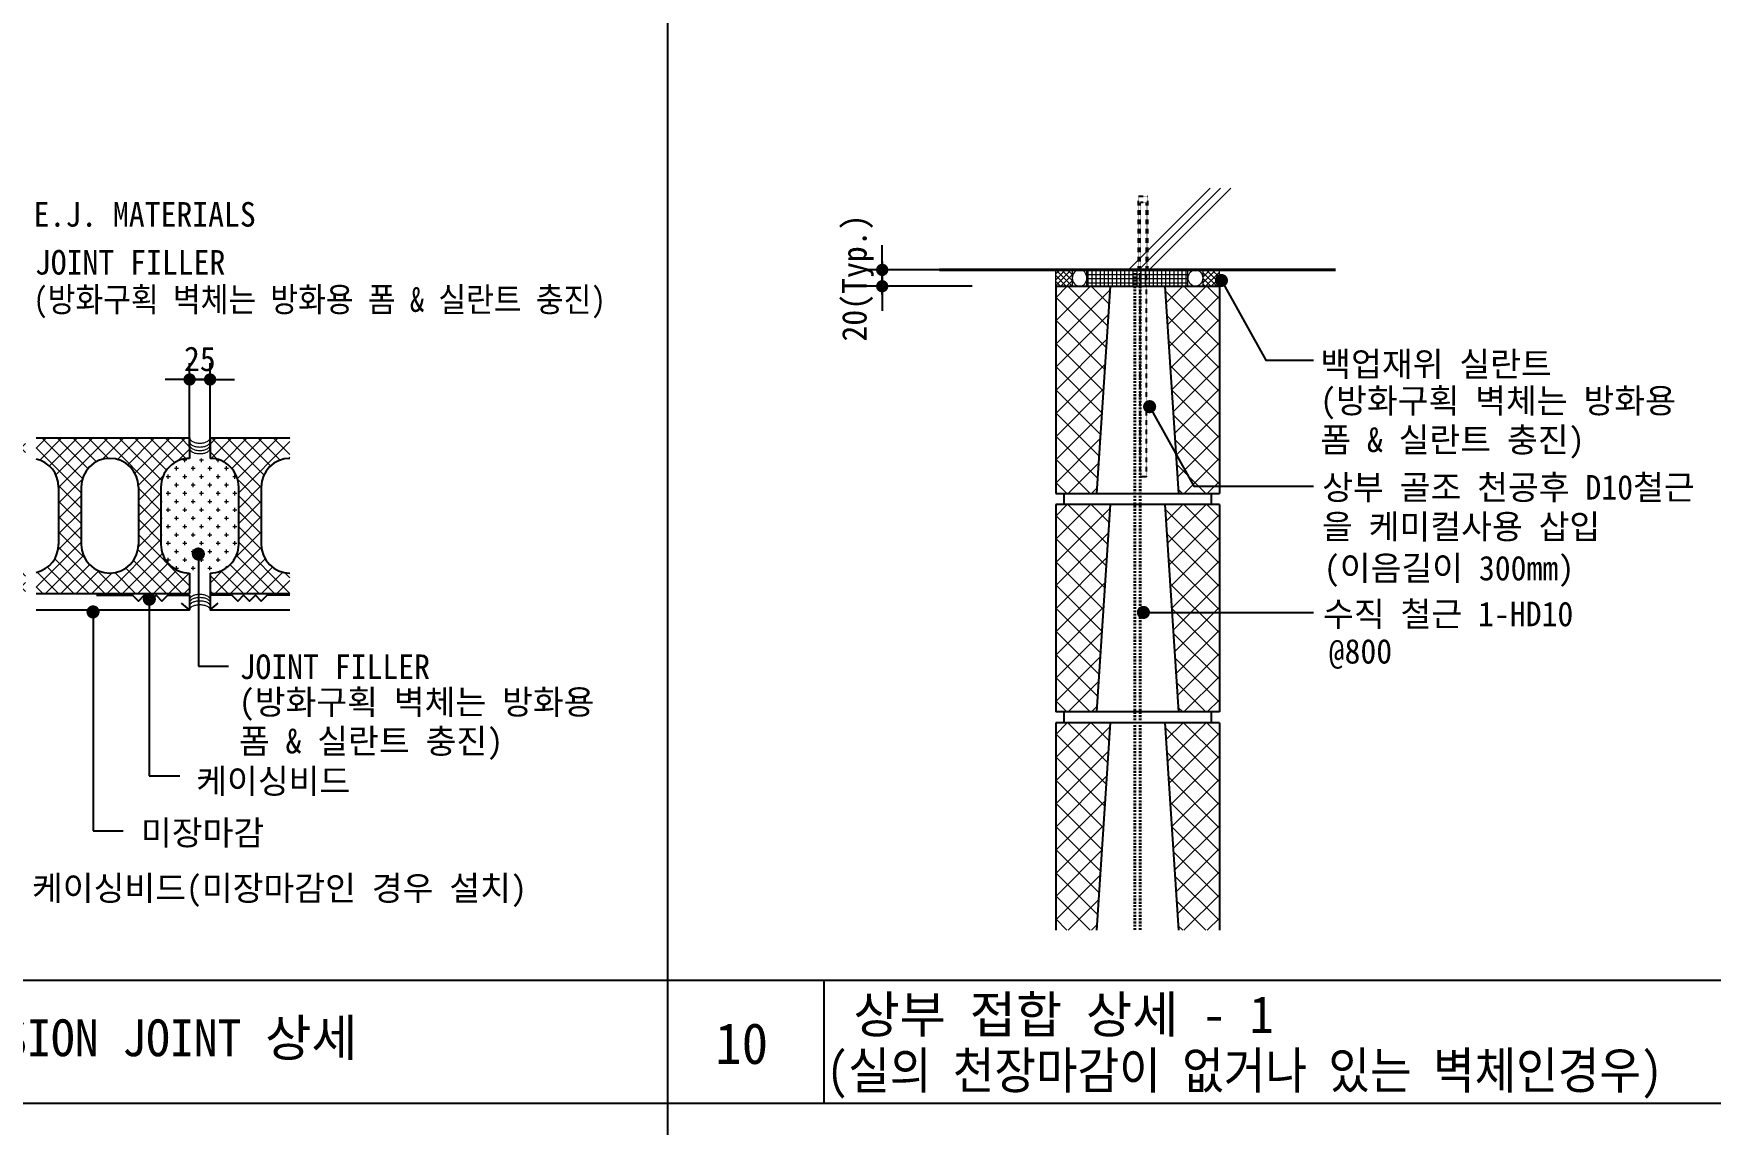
# Model space of a CAD drawing. Header units: millimetres. Extents: x 209 to 75467, y 6568 to 12199.
# Drawn here: x 29470 to 31520, y 8040 to 9373 of the extents above; entities that cross this region are included whole.
import ezdxf

# ---------------------------------------------------------------- set-up
doc = ezdxf.new("R2010")
doc.units = ezdxf.units.MM
doc.header["$MEASUREMENT"] = 0
doc.linetypes.add('HID', pattern=[2, 1.1, -0.9])
doc.linetypes.add('HIDDEN', pattern=[0.375, 0.25, -0.125])
doc.layers.get('0').update_dxf_attribs({"linetype": 'CONTINUOUS'})
for name, color, linetype, lineweight in [('A-CONC-LIN1', 2, 'CONTINUOUS', 40), ('A-DIMS', 7, 'CONTINUOUS', 25), ('A-MKXS-LEAD', 7, 'CONTINUOUS', 25), ('A-MKXS-TEXT1', 3, 'CONTINUOUS', 25), ('A-SECT-LIN1', 4, 'CONTINUOUS', 25), ('A-WAXM-BLOC', 3, 'CONTINUOUS', 25), ('A-XXXX-HATC', 8, 'CONTINUOUS', 18), ('A-XXXX-STL', 3, 'CONTINUOUS', 25), ('A-XXXX-SYMB', 7, 'CONTINUOUS', 25), ('A-XXXX-TABL', 7, 'CONTINUOUS', 25), ('S-RBAR', 2, 'CONTINUOUS', 40)]:
    doc.layers.add(name, color=color, linetype=linetype, lineweight=lineweight)
doc.layers.add('CA-ANNO-TEXT', color=3, linetype='CONTINUOUS')
doc.styles.add('HY울릉도L', font='H2GTRE.TTF')
doc.styles.add('돋움체', font='')
doc.styles.get('돋움체').set_extended_font_data('DotumChe')
doc.dimstyles.new('CDIM', dxfattribs={"dimtxt": 3, "dimasz": 1.5, "dimexe": 2, "dimexo": 1, "dimgap": 1, "dimtad": 1, "dimdec": 0, "dimrnd": 0.5, "dimzin": 0, "dimdsep": 32, "dimlunit": 6, "dimtxsty": 'HY울릉도L', "dimblk1": '_CIDOT', "dimblk2": '_CIDOT', "dimsah": 1, "dimcen": 5.5, "dimclrd": 2, "dimclre": 2, "dimclrt": 7, "dimadec": 0, "dimazin": 0, "dimtfac": 1, "dimtdec": 0, "dimtix": 1, "dimtmove": 2, "dimatfit": 1, "dimldrblk": '_CIDOT', "dimfxl": 1, "dimtolj": 1, "dimtzin": 0, "dimlwd": -1, "dimarcsym": 0})
pattern_1 = [(45, (25804, 6518.1884), (-3.535534, 3.535534), []), (135, (25804, 6518.1884), (-3.535534, -3.535534), [])]

# ---------------------------------------------------------------- blocks, each defined once
blk = doc.blocks.new('_CIDOT')
at = {"color": 0, "linetype": 'ByBlock'}
blk.add_line((2, 0), (-1, 0), dxfattribs=at)
at = {"color": 0, "linetype": 'ByBlock', "const_width": 0.5}
blk.add_lwpolyline([(-0.25, 0, 1), (0.25, 0, 1)], format="xyb", close=True, dxfattribs=at)
blk = doc.blocks.new('*D471')
at = {"layer": 'A-DIMS', "transparency": 16777216}
for p, q in [((30507.4, 9098.9), (30507.4, 9113.9)), ((30507.4, 9063.9), (30507.4, 9083.9)), ((30507.4, 9048.9), (30507.4, 9033.9))]:
    blk.add_line(p, q, dxfattribs=at)
at = {"layer": 'A-DIMS', "lineweight": -2, "transparency": 16777216}
for p, q in [((30617.4, 9083.9), (30487.4, 9083.9)), ((30617.4, 9063.9), (30487.4, 9063.9))]:
    blk.add_line(p, q, dxfattribs=at)
at = {"layer": 'A-DIMS', "transparency": 16777216, "xscale": 15, "yscale": 15, "zscale": 15}
for p, rotation in [((30507.4, 9083.9), 270), ((30507.4, 9063.9), 90)]:
    blk.add_blockref('_CIDOT', p, dxfattribs=dict(at, rotation=rotation))
at = {"layer": 'A-DIMS', "color": 3, "transparency": 16777216, "insert": (30477.7, 9073.9), "char_height": 30, "attachment_point": 5, "rotation": 90, "style": '돋움체'}
blk.add_mtext('\\A1;20(Typ.)', dxfattribs=at)
blk = doc.blocks.new('*D474')
at = {"layer": 'A-DIMS', "lineweight": -2, "transparency": 16777216}
for p, q in [((29661.1, 8867.2), (29661.1, 8970)), ((29686.1, 8864.4), (29686.1, 8970))]:
    blk.add_line(p, q, dxfattribs=at)
at = {"layer": 'A-DIMS', "transparency": 16777216}
for p, q in [((29646.1, 8950), (29631.1, 8950)), ((29661.1, 8950), (29686.1, 8950)), ((29701.1, 8950), (29716.1, 8950))]:
    blk.add_line(p, q, dxfattribs=at)
at = {"layer": 'A-DIMS', "transparency": 16777216, "xscale": 15, "yscale": 15, "zscale": 15}
blk.add_blockref('_CIDOT', (29661.1, 8950), dxfattribs=at)
at = {"layer": 'A-DIMS', "transparency": 16777216, "xscale": 15, "yscale": 15, "zscale": 15, "rotation": 180}
blk.add_blockref('_CIDOT', (29686.1, 8950), dxfattribs=at)
at = {"layer": 'A-DIMS', "color": 3, "transparency": 16777216, "insert": (29673.6, 8975), "char_height": 30, "attachment_point": 5, "style": '돋움체'}
blk.add_mtext('\\A1;25', dxfattribs=at)

msp = doc.modelspace()

# ---------------------------------------------------------------- hatches: boundary and pattern name
at = {"layer": 'A-XXXX-HATC', "ltscale": 2}
h = msp.add_hatch(dxfattribs=at)
h.set_pattern_fill('ANSI37', color=256, scale=40)
h.set_pattern_definition(pattern_1)
h.paths.add_polyline_path([(30719.4, 9063.9), (30719.4, 9083.9), (30739.4, 9083.9), (30739.4, 9063.9)])
h = msp.add_hatch(dxfattribs=at)
h.set_pattern_fill('NET', color=256, scale=40)
h.set_pattern_definition([(0, (25804, 6518.1884), (0, 5), []), (90, (25804, 6518.1884), (-5, 3e-16), [])])
h.paths.add_polyline_path([(30756.9, 9083.9), (30756.9, 9063.9), (30880.9, 9063.9), (30880.9, 9083.9)])
h = msp.add_hatch(dxfattribs=at)
h.set_pattern_fill('ANSI37', color=256, scale=40)
h.set_pattern_definition(pattern_1)
h.paths.add_polyline_path([(30919.4, 9063.9), (30919.4, 9083.9), (30899.4, 9083.9), (30899.4, 9063.9)])
h = msp.add_hatch(dxfattribs=at)
h.set_pattern_fill('ANSI37', color=256, scale=160, style=0)
h.set_pattern_definition([(45, (-565031.797, -983275.193), (-14.14213562, 14.14213562), []), (135, (-565031.797, -983275.193), (-14.14213562, -14.14213562), [])])
h.paths.add_polyline_path([(30786.1, 9063.9), (30719.4, 9063.9), (30719.4, 8810.6), (30769.4, 8810.6)])
h.paths.add_polyline_path([(30919.4, 9063.9), (30852.7, 9063.9), (30869.4, 8810.6), (30919.4, 8810.6)])
h = msp.add_hatch(dxfattribs=at)
h.set_pattern_fill('ANSI37', color=256, scale=4.2, style=0)
h.set_pattern_definition([(45, (22053.135, 4990.84), (-9.429269, 9.429269), []), (135, (22053.135, 4990.84), (-9.429269, -9.429269), [])])
h.paths.add_polyline_path([(29460.6, 8853.2), (29460.6, 8878.6), (29271.1, 8878.6), (29271.1, 8853.6, -0.414214), (29306.1, 8818.6), (29306.1, 8748.6, -0.414214), (29271.1, 8713.6), (29271.1, 8688.6), (29460.6, 8688.6), (29460.6, 8714, -0.368587), (29431.1, 8748.6), (29431.1, 8818.6, -0.368587)])
h.paths.add_polyline_path([(29403.6, 8818.6), (29403.6, 8748.6, -1), (29333.6, 8748.6), (29333.6, 8818.6, -1)], flags=16)
h.paths.add_polyline_path([(29473.7, 8878.6), (29473.7, 8852.8, -0.351515), (29501.1, 8818.6), (29501.1, 8748.6, -0.351515), (29473.7, 8714.4), (29473.7, 8688.6), (29661.1, 8688.6), (29661.1, 8713.6, -0.414214), (29626.1, 8748.6), (29626.1, 8818.6, -0.414214), (29661.1, 8853.6), (29661.1, 8878.6)])
h.paths.add_polyline_path([(29598.6, 8818.6), (29598.6, 8748.6, -1), (29528.6, 8748.6), (29528.6, 8818.6, -0.999999)], flags=16)
h.paths.add_polyline_path([(29721.1, 8818.6), (29721.1, 8748.6, -0.414214), (29686.1, 8713.6), (29686.1, 8688.6), (29783.5, 8688.6), (29783.5, 8713.6, -0.413612), (29748.6, 8748.6), (29748.6, 8818.6, -0.413612), (29783.5, 8853.6), (29783.5, 8878.6), (29686.1, 8878.6), (29686.1, 8853.6, -0.414214)])
h = msp.add_hatch(dxfattribs=at)
h.set_pattern_fill('CROSS', color=256, scale=1.6, style=0)
h.set_pattern_definition([(0, (22053.135, 4990.84), (10.16, 10.16), [5.08, -15.24]), (90, (22055.675, 4988.3), (-10.16, 10.16), [5.08, -15.24])])
edge = h.paths.add_edge_path()
edge.add_arc((29661.1, 8818.6), 35, 90, 180)
edge.add_line((29626.1, 8818.6), (29626.1, 8748.6))
edge.add_arc((29661.1, 8748.6), 35, 180, 270)
edge.add_line((29661.1, 8713.6), (29686.1, 8713.6))
edge.add_arc((29686.1, 8748.6), 35, 270, 360)
edge.add_line((29721.1, 8748.6), (29721.1, 8818.6))
edge.add_arc((29686.1, 8818.6), 35, 360, 450)
edge.add_line((29686.1, 8853.6), (29661.1, 8853.6))
h = msp.add_hatch(dxfattribs=at)
h.set_pattern_fill('ANSI37', color=256, scale=160, style=0)
h.set_pattern_definition([(45, (-565031.797, -983541.86), (-14.14213562, 14.14213562), []), (135, (-565031.797, -983541.86), (-14.14213562, -14.14213562), [])])
h.paths.add_polyline_path([(30786.1, 8797.2), (30719.4, 8797.2), (30719.4, 8543.9), (30769.4, 8543.9)])
h.paths.add_polyline_path([(30919.4, 8797.2), (30852.7, 8797.2), (30869.4, 8543.9), (30919.4, 8543.9)])
h = msp.add_hatch(dxfattribs=at)
h.set_pattern_fill('ANSI37', color=256, scale=160, style=0)
h.set_pattern_definition([(45, (-565031.797, -983808.527), (-14.14213562, 14.14213562), []), (135, (-565031.797, -983808.527), (-14.14213562, -14.14213562), [])])
h.paths.add_polyline_path([(30786.1, 8530.6), (30719.4, 8530.6), (30719.4, 8277.2), (30769.4, 8277.2)])
h.paths.add_polyline_path([(30919.4, 8530.6), (30852.7, 8530.6), (30869.4, 8277.2), (30919.4, 8277.2)])

# ---------------------------------------------------------------- linework, layer by layer
at = {"layer": 'A-CONC-LIN1'}
msp.add_line((31061.4, 9083.9), (30577.4, 9083.9), dxfattribs=at)
at = {"layer": 'A-MKXS-LEAD', "const_width": 8}
for points in [[(30917.9, 9070.9, -1), (30925.9, 9070.9, -1)], [(30830.2, 8916.8, -1), (30838.2, 8916.8, -1)], [(29675.8, 8736.8, -1), (29667.8, 8736.8, -1)], [(29607.9, 8681.7, 1), (29615.9, 8681.7, 1)], [(29539.1, 8666.1, 1), (29547.1, 8666.1, 1)], [(30822.6, 8665.5, 1), (30830.6, 8665.5, 1)]]:
    msp.add_lwpolyline(points, format="xyb", close=True, dxfattribs=at)
at = {"layer": 'A-MKXS-LEAD'}
for points in [[(30921.9, 9070.9), (30976, 8973.6), (31034.4, 8973.6)], [(30834.2, 8916.8), (30888.2, 8819.6), (31034.4, 8819.6)], [(29671.8, 8736.8), (29671.8, 8599.7)], [(29611.9, 8681.7), (29611.9, 8465.9)], [(29543.1, 8666.1), (29543.1, 8398.7)], [(30826.6, 8665.5), (31034.4, 8665.5)], [(29671.8, 8599.7), (29708.8, 8599.7)], [(29611.9, 8465.9), (29649, 8465.9)], [(29543.1, 8398.7), (29580.1, 8398.7)]]:
    msp.add_lwpolyline(points, dxfattribs=at)
at = {"layer": 'A-SECT-LIN1'}
for p, q in [((30729.4, 8810.6), (30729.4, 8797.2)), ((30909.4, 8810.6), (30909.4, 8797.2)), ((29686.1, 8688.6), (29686.1, 8668.6)), ((29473.7, 8668.6), (29661.1, 8668.6)), ((29686.1, 8668.6), (29783.5, 8668.6)), ((30729.4, 8543.9), (30729.4, 8530.6)), ((30909.4, 8543.9), (30909.4, 8530.6))]:
    msp.add_line(p, q, dxfattribs=at)
at = {"layer": 'A-WAXM-BLOC'}
for p, q in [((30719.4, 9063.9), (30719.4, 8810.6)), ((30719.4, 9063.9), (30919.4, 9063.9)), ((30786.1, 9063.9), (30769.4, 8810.6)), ((30852.7, 9063.9), (30869.4, 8810.6)), ((30919.4, 9063.9), (30919.4, 8810.6)), ((29473.7, 8878.6), (29661.1, 8878.6)), ((29661.1, 8878.6), (29661.1, 8853.6)), ((29686.1, 8878.6), (29686.1, 8853.6)), ((29686.1, 8878.6), (29783.5, 8878.6)), ((29501.1, 8818.6), (29501.1, 8748.6)), ((29528.6, 8818.6), (29528.6, 8748.6)), ((29598.6, 8818.6), (29598.6, 8748.6)), ((29748.6, 8818.6), (29748.6, 8748.6)), ((30719.4, 8810.6), (30919.4, 8810.6)), ((30719.4, 8797.2), (30719.4, 8543.9)), ((30919.4, 8797.2), (30719.4, 8797.2)), ((30786.1, 8797.2), (30769.4, 8543.9)), ((30852.7, 8797.2), (30869.4, 8543.9)), ((30919.4, 8797.2), (30919.4, 8543.9)), ((29661.1, 8713.6), (29661.1, 8688.6)), ((29686.1, 8713.6), (29686.1, 8688.6)), ((29473.7, 8688.6), (29661.1, 8688.6)), ((29686.1, 8688.6), (29783.5, 8688.6)), ((30919.4, 8543.9), (30719.4, 8543.9)), ((30719.4, 8530.6), (30719.4, 8277.2)), ((30919.4, 8530.6), (30719.4, 8530.6)), ((30786.1, 8530.6), (30769.4, 8277.2)), ((30852.7, 8530.6), (30869.4, 8277.2)), ((30919.4, 8530.6), (30919.4, 8277.2))]:
    msp.add_line(p, q, dxfattribs=at)
for points in [[(29661.1, 8853.6, 0.414214), (29626.1, 8818.6), (29626.1, 8748.6, 0.414214), (29661.1, 8713.6)], [(29686.1, 8713.6, 0.414214), (29721.1, 8748.6), (29721.1, 8818.6, 0.414214), (29686.1, 8853.6)]]:
    msp.add_lwpolyline(points, format="xyb", dxfattribs=at)
for centre, start, end in [((29466.1, 8818.6), 0, 77.4694), ((29563.6, 8818.6), 0, 180), ((29783.6, 8818.6), 90.1177, 180), ((29466.1, 8748.6), 282.5306, 0), ((29563.6, 8748.6), 180, 0), ((29783.6, 8748.6), 180, 269.8823)]:
    msp.add_arc(centre, 35, start, end, dxfattribs=at)
at = {"layer": 'A-XXXX-HATC'}
for p, q in [((30808.3, 9083.9), (30908, 9183.6)), ((30821.1, 9083.9), (30920.8, 9183.6)), ((30833.8, 9083.9), (30933.5, 9183.6))]:
    msp.add_line(p, q, dxfattribs=at)
at = {"layer": 'A-XXXX-HATC', "ltscale": 2}
for points in [[(30719.4, 9063.9), (30719.4, 9083.9), (30739.4, 9083.9), (30739.4, 9063.9)], [(30756.9, 9083.9), (30756.9, 9063.9), (30880.9, 9063.9), (30880.9, 9083.9)], [(30919.4, 9063.9), (30919.4, 9083.9), (30899.4, 9083.9), (30899.4, 9063.9)]]:
    msp.add_lwpolyline(points, close=True, dxfattribs=at)
at = {"layer": 'A-XXXX-HATC'}
for points in [[(29661.1, 8878.6, 0.172501), (29661.9, 8876.4, 0.104593), (29664.8, 8874.1, 0.065833), (29668.6, 8872.8, 0.051975), (29673.6, 8872.2, 0.051975), (29678.7, 8872.8, 0.065833), (29682.4, 8874.1, 0.104593), (29685.3, 8876.4, 0.172501), (29686.1, 8878.6)], [(29661.1, 8873.8, 0.172501), (29661.9, 8871.7, 0.104593), (29664.8, 8869.3, 0.065833), (29668.6, 8868, 0.051975), (29673.6, 8867.5, 0.051975), (29678.7, 8868, 0.065833), (29682.4, 8869.3, 0.104593), (29685.3, 8871.7, 0.172501), (29686.1, 8873.8)], [(29661.1, 8869.6, 0.172501), (29661.9, 8867.5, 0.104593), (29664.8, 8865.2, 0.065833), (29668.6, 8863.8, 0.051975), (29673.6, 8863.3, 0.051975), (29678.7, 8863.8, 0.065833), (29682.4, 8865.2, 0.104593), (29685.3, 8867.5, 0.172501), (29686.1, 8869.6)], [(29661.1, 8865.8, 0.172501), (29661.9, 8863.6, 0.104593), (29664.8, 8861.3, 0.065833), (29668.6, 8859.9, 0.051975), (29673.6, 8859.4, 0.051975), (29678.7, 8859.9, 0.065833), (29682.4, 8861.3, 0.104593), (29685.3, 8863.6, 0.172501), (29686.1, 8865.8)], [(29661.1, 8681.4, -0.172501), (29661.9, 8683.6, -0.104593), (29664.8, 8685.9, -0.065833), (29668.6, 8687.3, -0.051975), (29673.6, 8687.8, -0.051975), (29678.7, 8687.3, -0.065833), (29682.4, 8685.9, -0.104593), (29685.3, 8683.6, -0.172501), (29686.1, 8681.4)], [(29661.1, 8677.5, -0.172501), (29661.9, 8679.7, -0.104593), (29664.8, 8682, -0.065833), (29668.6, 8683.4, -0.051975), (29673.6, 8683.9, -0.051975), (29678.7, 8683.4, -0.065833), (29682.4, 8682, -0.104593), (29685.3, 8679.7, -0.172501), (29686.1, 8677.5)], [(29661.1, 8673.4, -0.172501), (29661.9, 8675.5, -0.104593), (29664.8, 8677.9, -0.065833), (29668.6, 8679.2, -0.051975), (29673.6, 8679.7, -0.051975), (29678.7, 8679.2, -0.065833), (29682.4, 8677.9, -0.104593), (29685.3, 8675.5, -0.172501), (29686.1, 8673.4)], [(29661.1, 8668.6, -0.172501), (29661.9, 8670.8, -0.104593), (29664.8, 8673.1, -0.065833), (29668.6, 8674.4, -0.051975), (29673.6, 8675, -0.051975), (29678.7, 8674.4, -0.065833), (29682.4, 8673.1, -0.104593), (29685.3, 8670.8, -0.172501), (29686.1, 8668.6)]]:
    msp.add_lwpolyline(points, format="xyb", dxfattribs=at)
at = {"layer": 'A-XXXX-HATC', "ltscale": 2, "extrusion": (0, 0, -1)}
msp.add_ellipse((30748.6, 9073.9), major_axis=(0, 10), ratio=0.894537, dxfattribs=at)
at = {"layer": 'A-XXXX-HATC', "ltscale": 2}
msp.add_ellipse((30890.2, 9073.9), major_axis=(0, 10), ratio=0.894537, dxfattribs=at)
at = {"layer": 'A-XXXX-STL'}
for points in [[(29547.3, 8686.6), (29591.3, 8686.6), (29598.5, 8679.4), (29605.7, 8686.6), (29612.9, 8679.4), (29620.1, 8686.6), (29627.3, 8679.4), (29634.5, 8686.6), (29661.1, 8686.6), (29661.1, 8668.6), (29651.1, 8676.6)], [(29783.5, 8686.6), (29755.9, 8686.6), (29748.7, 8679.4), (29741.5, 8686.6), (29734.3, 8679.4), (29727.1, 8686.6), (29719.9, 8679.4), (29712.7, 8686.6), (29686.1, 8686.6), (29686.1, 8668.6), (29696.1, 8676.6)]]:
    msp.add_lwpolyline(points, dxfattribs=at)
at = {"layer": 'A-XXXX-SYMB', "linetype": 'HIDDEN', "ltscale": 0.2}
for p, q in [((30820.8, 9083.9), (30820.8, 9173.9)), ((30820.8, 9173.9), (30832.1, 9173.9)), ((30823.4, 9166.3), (30822.7, 9165.6)), ((30822.7, 9063.9), (30822.7, 9165.6)), ((30829.5, 9166.3), (30823.4, 9166.3)), ((30829.5, 9166.3), (30830.2, 9165.6)), ((30830.2, 9063.9), (30830.2, 9165.6)), ((30832.1, 9083.9), (30832.1, 9173.9)), ((30822.7, 8831), (30822.7, 9063.9)), ((30830.2, 8831), (30830.2, 9063.9))]:
    msp.add_line(p, q, dxfattribs=at)
at = {"layer": 'A-XXXX-SYMB'}
msp.add_line((30830.2, 8831), (30822.7, 8831), dxfattribs=at)
at = {"layer": 'A-XXXX-TABL'}
for p, q in [((30245.2, 11985.2), (30245.2, 6759.8)), ((25409, 8216.2), (32756.5, 8216.2)), ((30436, 8216.2), (30436, 8066.2)), ((25409, 8066.2), (32756.5, 8066.2))]:
    msp.add_line(p, q, dxfattribs=at)
at = {"layer": 'S-RBAR', "linetype": 'HID', "ltscale": 2}
for p, q in [((30816.1, 9083.9), (30816.1, 8277.2)), ((30822.7, 9083.9), (30822.7, 8277.2))]:
    msp.add_line(p, q, dxfattribs=at)

# ---------------------------------------------------------------- texts
at = {"layer": 'A-MKXS-TEXT1', "style": '돋움체'}
for s, height, p in [('E.J. MATERIALS', 30, (29470.5, 9136.7)), ('JOINT FILLER ', 30, (29472.1, 9078.1)), ('백업재위 실란트', 30, (31042.7, 8953.9)), ('(방화구획 벽체는 방화용', 30, (31042.7, 8909.1)), ('폼 & 실란트 충진)', 30, (31042.7, 8861.3)), ('상부 골조 천공후 D10철근', 30, (31045.1, 8803.3)), ('을 케미컬사용 삽입', 30, (31044.8, 8755.3)), ('(이음길이 300mm)', 30, (31047.2, 8704.6)), ('수직 철근 1-HD10', 30, (31046.2, 8648.6)), ('@800', 30, (31053, 8603)), ('JOINT FILLER ', 30, (29722.2, 8584.1)), ('(방화구획 벽체는 방화용', 30, (29721.3, 8541.1)), ('폼 & 실란트 충진)', 30, (29721.3, 8493.3)), ('케이싱비드', 30, (29669.2, 8444.4)), ('미장마감', 30, (29601.7, 8381.4)), ('케이싱비드(미장마감인 경우 설치)', 30, (29468.5, 8313.6)), ('상부 접합 상세 - 1', 45, (30472.3, 8151.9)), ('EXPANSION JOINT 상세', 45, (29288.1, 8123.4))]:
    msp.add_text(s, height=height, dxfattribs=at).set_placement(p)
at = {"layer": 'A-MKXS-TEXT1', "style": '돋움체', "width": 0.9}
for s, height, p in [('(방화구획 벽체는 방화용 폼 & 실란트 충진)', 30, (29470.3, 9032.6)), ('(실의 천장마감이 없거나 있는 벽체인경우)', 45, (30439.7, 8083.6))]:
    msp.add_text(s, height=height, dxfattribs=at).set_placement(p)
at = {"layer": 'CA-ANNO-TEXT', "style": '돋움체'}
msp.add_text('10', height=50, dxfattribs=at).set_placement((30303.4, 8114))

# ---------------------------------------------------------------- dimensions: what is measured, and where the dimension line sits
at = {"layer": 'A-DIMS'}
for base, p1, p2, angle, text, picture, middle in [((30507.4, 9083.9), (30627.4, 9063.9), (30627.4, 9083.9), 90, '20(Typ.)', '*D471', (30477.7, 9073.9)), ((29686.1, 8950), (29661.1, 8857.2), (29686.1, 8854.4), 180, '25', '*D474', (29673.6, 8975))]:
    dim = msp.add_linear_dim(base=base, p1=p1, p2=p2, angle=angle, text=text, dimstyle='CDIM', override={"dimscale": 10, "dimtxsty": '돋움체', "dimclrd": 256, "dimclre": 256, "dimclrt": 3}, dxfattribs=at)
    dim.commit()
    dim.dimension.update_dxf_attribs({"geometry": picture, "text_midpoint": middle})

doc.saveas('drawing.dxf')
